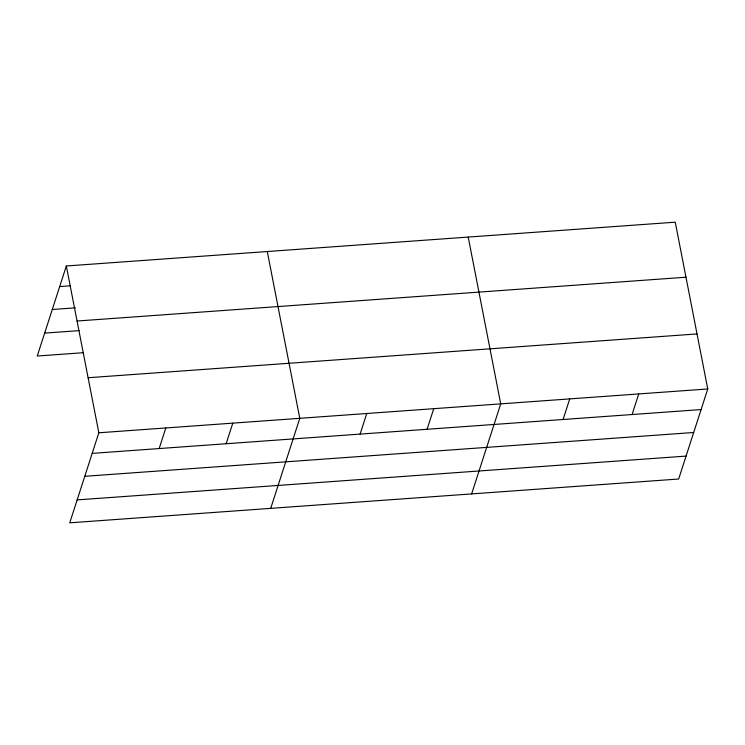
<?xml version="1.0" encoding="UTF-8"?>
<svg xmlns="http://www.w3.org/2000/svg" width="745" height="745" viewBox="0 0 745 745"><rect width="100%" height="100%" fill="white"/><g stroke="black" fill="none" stroke-linecap="round" stroke-linejoin="round"><path stroke-width="1.12" d="M66.333 265.984L98.834 432.78L69.751 522.822L678.667 479.016L707.75 388.974L675.249 222.178L66.333 265.984L37.25 356.026L83.44 352.702M159.16 448.555L165.818 427.956M226.145 443.741L232.794 423.141M270.696 508.369L299.779 418.327L267.278 251.521M360.105 434.102L366.754 413.503M427.09 429.278L433.739 408.688M471.632 493.916L500.714 403.865L468.214 237.068M563.08 419.5L569.729 398.901M632.086 414.537L638.735 393.937M59.684 286.583L70.077 285.829M52.28 309.501L75.375 307.834M77.061 321.021L685.977 277.214M44.653 333.108L79.296 330.622M88.106 377.734L697.022 333.928M98.834 432.78L707.75 388.974M92.184 453.379L701.101 409.564M84.781 476.297L693.697 432.491M77.154 499.904L686.071 456.098"/></g></svg>
